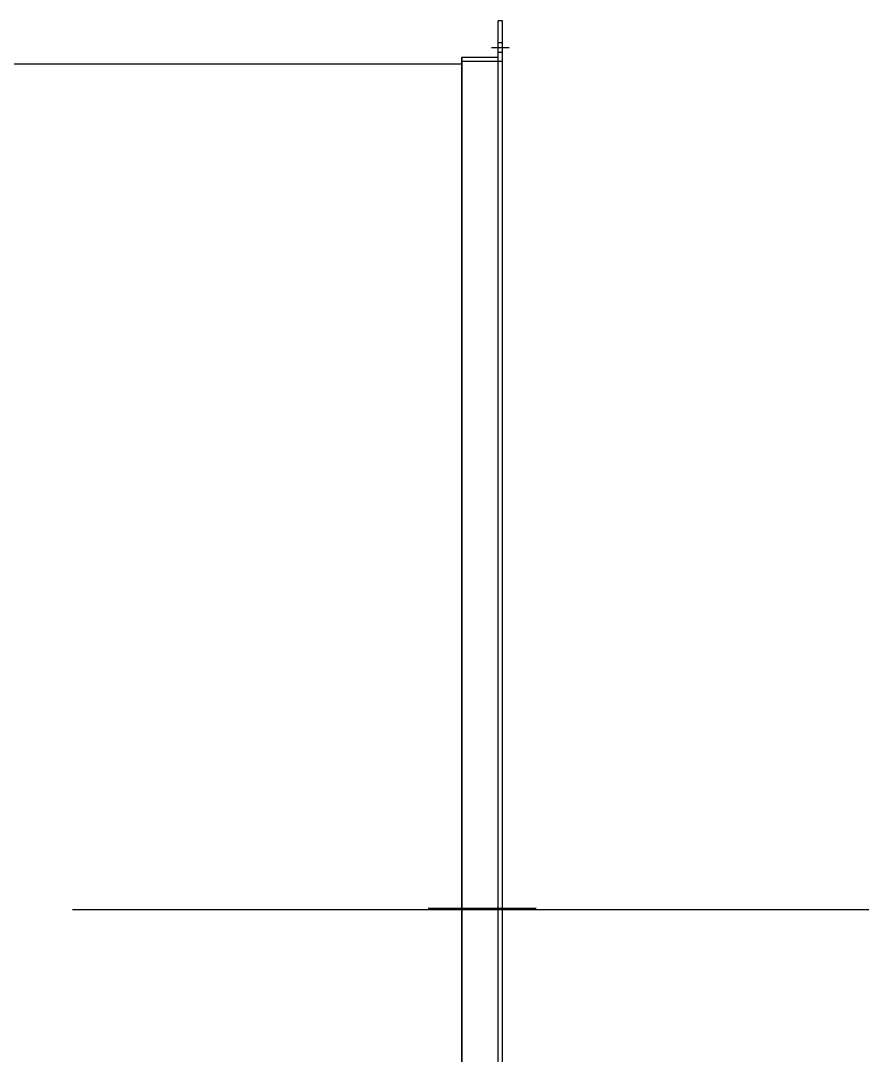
# Model space of a CAD drawing. Header units: millimetres. Extents: x -139278 to 641613, y -260926 to 217780.
# Drawn here: x 50142 to 50828, y 13521 to 14363 of the extents above; entities that cross this region are included whole.
import ezdxf

# ---------------------------------------------------------------- set-up
doc = ezdxf.new("R2010")
doc.units = ezdxf.units.MM

msp = doc.modelspace()

# ---------------------------------------------------------------- linework, layer by layer
for p, q in [((50534.45, 14363.398), (50531.15, 14363.398)), ((50531.15, 12922.948), (50531.15, 14363.398)), ((50534.45, 14330.398), (50534.45, 14363.398)), ((50539.95, 14341.398), (50525.65, 14341.398)), ((50534.45, 14345.248), (50531.15, 14345.248)), ((50501.45, 14333.698), (50531.15, 14333.698)), ((50501.45, 14333.698), (50501.45, 12956.498)), ((50501.45, 12947.698), (50501.45, 14333.698)), ((50534.45, 14337.548), (50531.15, 14337.548)), ((49967.95, 14328.198), (50501.45, 14328.198)), ((50501.45, 14330.398), (50534.45, 14330.398)), ((50534.45, 12950.998), (50534.45, 14330.398)), ((50473.95, 13640.698), (50561.95, 13640.698)), ((50184.511, 13639.598), (52574.411, 13639.598))]:
    msp.add_line(p, q)

doc.saveas('drawing.dxf')
